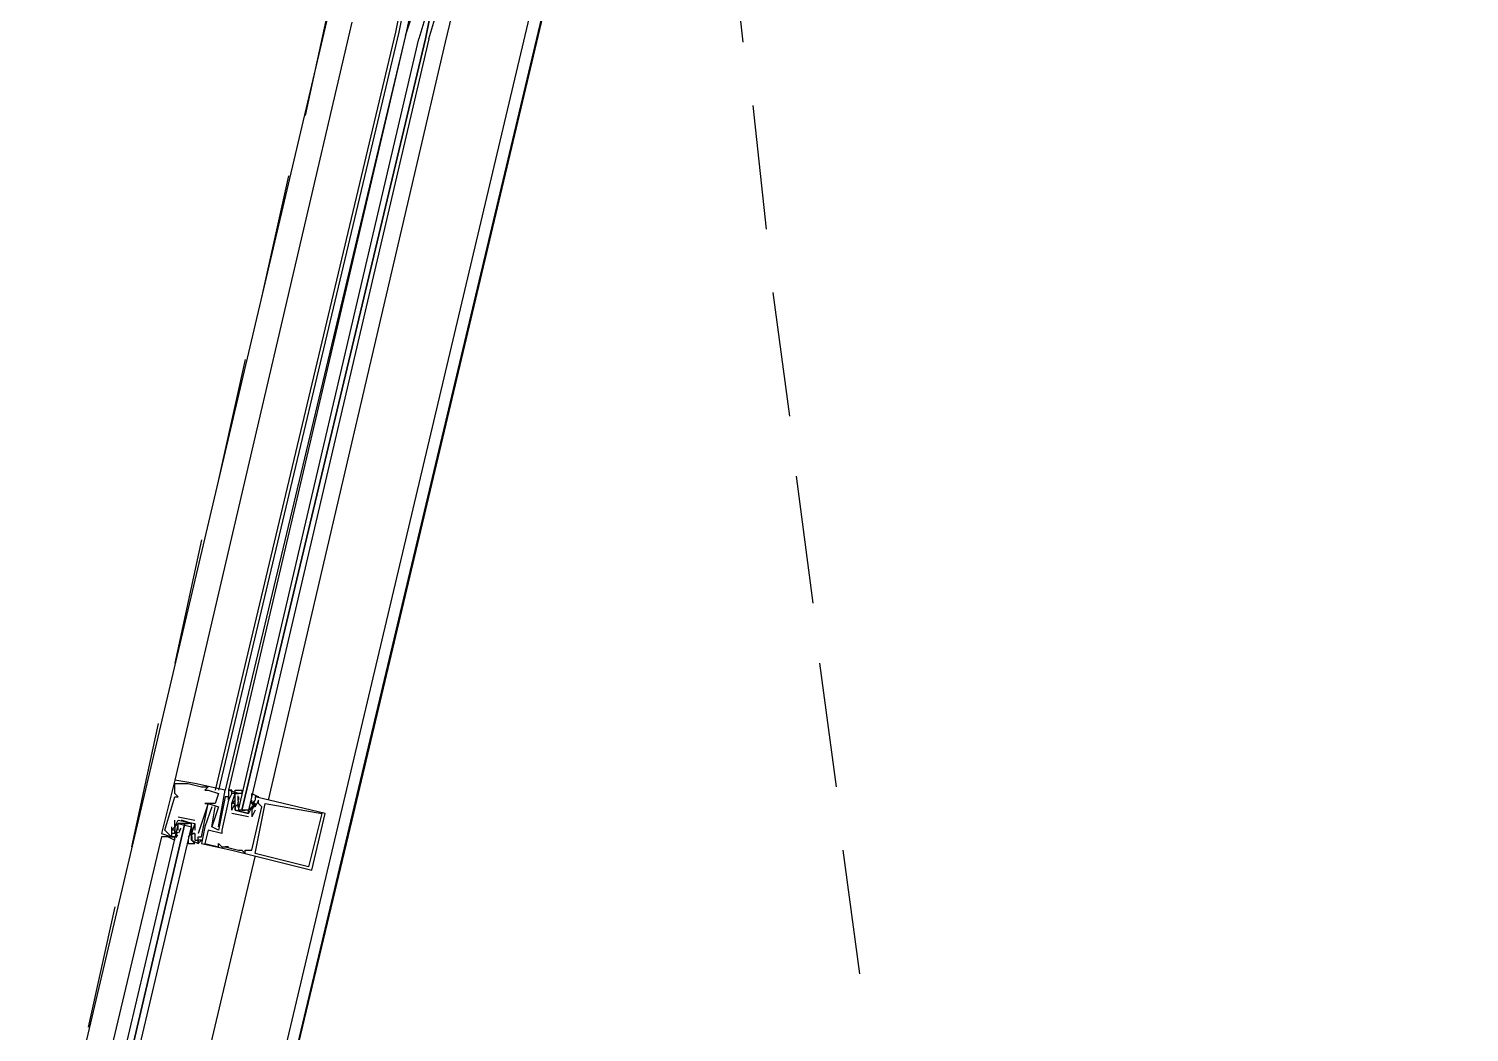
# Model space of a CAD drawing. Header units: feet. Extents: x -84 to 198, y -22 to 181.
# Drawn here: x 129.7 to 135.45, y 113.53 to 117.54 of the extents above; entities that cross this region are included whole.
import ezdxf

# ---------------------------------------------------------------- set-up
doc = ezdxf.new("R2010")
doc.units = ezdxf.units.FT
doc.layers.add('A-LINEA', color=7, linetype='CONTINUOUS')

msp = doc.modelspace()

# ---------------------------------------------------------------- linework, layer by layer
at = {"layer": 'A-LINEA'}
for p, q in [((133.8267, 126.3511), (130.04, 110.4178)), ((129.32, 110.9244), (130.9867, 117.9911)), ((132.4933, 117.9778), (132.5467, 117.4844)), ((131.36, 117.4844), (131.4533, 117.8711)), ((130.08, 110.7511), (131.7467, 117.8044)), ((130.9067, 117.6844), (130.8, 117.1911)), ((131.1733, 117.5911), (131.16, 117.5244)), ((131.1867, 117.5911), (131.1733, 117.5244)), ((130.9867, 117.5644), (130.28, 114.5378)), ((131.16, 117.5244), (130.44, 114.4978)), ((131.1733, 117.5244), (130.4533, 114.4978)), ((131.2, 117.5111), (130.48, 114.4978)), ((131.2, 117.5111), (130.4933, 114.4978)), ((130.6533, 114.4578), (131.36, 117.4844)), ((132.5867, 117.2311), (132.64, 116.7378)), ((130.7333, 116.9511), (130.6267, 116.4711)), ((132.6667, 116.4844), (132.7333, 115.9911)), ((130.56, 116.2178), (130.4533, 115.7378)), ((132.76, 115.7511), (132.8267, 115.2444)), ((130.3867, 115.4978), (130.28, 115.0044)), ((132.8533, 115.0044), (132.92, 114.5111)), ((130.2133, 114.7644), (130.1067, 114.2711)), ((130.28, 114.5378), (130.28, 114.5378)), ((130.28, 114.5244), (130.28, 114.5244)), ((130.28, 114.4844), (130.28, 114.4844)), ((130.2933, 114.5244), (130.2933, 114.5244)), ((130.3067, 114.5244), (130.3067, 114.5244)), ((130.3333, 114.5244), (130.3333, 114.5244)), ((130.36, 114.5244), (130.36, 114.5244)), ((130.3867, 114.5111), (130.3867, 114.5111)), ((130.4, 114.4978), (130.4, 114.4978)), ((130.4133, 114.5111), (130.4133, 114.5111)), ((130.4133, 114.4978), (130.4133, 114.4978)), ((130.4533, 114.4844), (130.4533, 114.4844)), ((130.48, 114.4978), (130.48, 114.4978)), ((130.4933, 114.4978), (130.4933, 114.4978)), ((130.4933, 114.4978), (130.4933, 114.4978)), ((130.4933, 114.4978), (130.4933, 114.4978)), ((130.4933, 114.4978), (130.4933, 114.4978)), ((130.4933, 114.4844), (130.4933, 114.4844)), ((130.5067, 114.4844), (130.5067, 114.4844)), ((130.52, 114.4844), (130.52, 114.4844)), ((130.5333, 114.4844), (130.5333, 114.4844)), ((130.28, 114.4711), (130.28, 114.4711)), ((130.2933, 114.4711), (130.2933, 114.4711)), ((130.4, 114.4444), (130.4, 114.4444)), ((130.4133, 114.4444), (130.4133, 114.4444)), ((130.4133, 114.4444), (130.4133, 114.4444)), ((130.4267, 114.4311), (130.4267, 114.4311)), ((130.44, 114.4444), (130.44, 114.4444)), ((130.44, 114.4311), (130.44, 114.4311)), ((130.4533, 114.4311), (130.4533, 114.4311)), ((130.48, 114.4711), (130.48, 114.4711)), ((130.4933, 114.4711), (130.4933, 114.4711)), ((130.4933, 114.4711), (130.4933, 114.4711)), ((130.4933, 114.4578), (130.4933, 114.4578)), ((130.4933, 114.4578), (130.4933, 114.4578)), ((130.5067, 114.4444), (130.5067, 114.4444)), ((130.5067, 114.4444), (130.5067, 114.4444)), ((130.52, 114.4578), (130.52, 114.4578)), ((130.52, 114.4444), (130.52, 114.4444)), ((130.5325, 114.4289), (130.5319, 114.4492)), ((130.5332, 114.448), (130.5322, 114.4599)), ((130.5332, 114.4347), (130.5322, 114.4465)), ((130.5326, 114.456), (130.5323, 114.4743)), ((130.5333, 114.4711), (130.5333, 114.4711)), ((130.5333, 114.4711), (130.5333, 114.4578)), ((130.5333, 114.4578), (130.5333, 114.4578)), ((130.5333, 114.4311), (130.5333, 114.4311)), ((130.5733, 114.4311), (130.5733, 114.4311)), ((130.5867, 114.4578), (130.5867, 114.4578)), ((130.5867, 114.4444), (130.5867, 114.4578)), ((130.5867, 114.4444), (130.5867, 114.4444)), ((130.5867, 114.4444), (130.5867, 114.4444)), ((130.5867, 114.4311), (130.5867, 114.3911)), ((130.5867, 114.4311), (130.5867, 114.4311)), ((130.5867, 114.4311), (130.5867, 114.4311)), ((130.598, 114.4416), (130.5884, 114.4236)), ((130.597, 114.4537), (130.5885, 114.4374)), ((130.5952, 114.4467), (130.5889, 114.4365)), ((130.5952, 114.4333), (130.5889, 114.4232)), ((130.6, 114.4711), (130.6, 114.4711)), ((130.6, 114.4444), (130.6, 114.4444)), ((130.6, 114.4311), (130.6, 114.4311)), ((130.6, 114.4311), (130.6, 114.4311)), ((130.6133, 114.4578), (130.6133, 114.4578)), ((130.6133, 114.4444), (130.6133, 114.4444)), ((130.6267, 114.4311), (130.6267, 114.4311)), ((130.64, 114.4444), (130.64, 114.4444)), ((130.28, 114.3778), (130.28, 114.3778)), ((130.2933, 114.3911), (130.36, 114.3778)), ((130.2933, 114.3911), (130.2933, 114.3911)), ((130.2933, 114.3778), (130.2933, 114.3778)), ((130.2933, 114.3778), (130.2933, 114.3778)), ((130.3467, 114.3644), (130.3067, 114.3778)), ((130.32, 114.3644), (130.3333, 114.3644)), ((130.36, 114.3778), (130.36, 114.3778)), ((130.36, 114.3644), (130.36, 114.3644)), ((130.36, 114.3644), (130.36, 114.3644)), ((130.5067, 114.4178), (130.5067, 114.4178)), ((130.5067, 114.4178), (130.5067, 114.4178)), ((130.5733, 114.3911), (130.5067, 114.4044)), ((130.5733, 114.3911), (130.5067, 114.4044)), ((130.5067, 114.4044), (130.5067, 114.4044)), ((130.5067, 114.4044), (130.5067, 114.4044)), ((130.52, 114.4178), (130.52, 114.4178)), ((130.52, 114.4178), (130.52, 114.4178)), ((130.5467, 114.4178), (130.56, 114.4178)), ((130.5733, 114.3911), (130.5733, 114.3911)), ((130.5733, 114.3911), (130.5733, 114.3911)), ((130.5733, 114.3911), (130.5733, 114.3911)), ((130.6, 114.4178), (130.5867, 114.3911)), ((130.5867, 114.3911), (130.5867, 114.3911)), ((130.5867, 114.3911), (130.5867, 114.3911)), ((130.6, 114.4178), (130.6, 114.4178)), ((130.8667, 114.4044), (130.8667, 114.4044)), ((130.88, 114.4044), (130.88, 114.4044)), ((130.2267, 114.3244), (130.2267, 114.3244)), ((130.24, 114.3378), (130.24, 114.3378)), ((130.2533, 114.3244), (130.2533, 114.3244)), ((130.2667, 114.3511), (130.2667, 114.3511)), ((130.2667, 114.3378), (130.2667, 114.3378)), ((130.2667, 114.3111), (130.2667, 114.3111)), ((130.2667, 114.3111), (130.2667, 114.3111)), ((130.28, 114.3511), (130.28, 114.3511)), ((130.28, 114.3511), (130.28, 114.3511)), ((130.28, 114.3378), (130.28, 114.3378)), ((130.28, 114.3244), (130.28, 114.3378)), ((130.28, 114.3244), (130.28, 114.3244)), ((130.28, 114.3111), (130.28, 114.3111)), ((130.283, 114.3152), (130.2915, 114.3314)), ((130.2848, 114.3089), (130.2911, 114.319)), ((130.2933, 114.3511), (130.2933, 114.3511)), ((130.2933, 114.3378), (130.2933, 114.3378)), ((130.2953, 114.3273), (130.3049, 114.3452)), ((130.2982, 114.3356), (130.3044, 114.3457)), ((130.3467, 114.3244), (130.3333, 114.3111)), ((130.3333, 114.3244), (130.3333, 114.3244)), ((130.3333, 114.3111), (130.3333, 114.3111)), ((130.3467, 114.3378), (130.3467, 114.3378)), ((130.3467, 114.3244), (130.3467, 114.3244)), ((130.3467, 114.3244), (130.3467, 114.3244)), ((130.3467, 114.3111), (130.3467, 114.3111)), ((130.3468, 114.3342), (130.3478, 114.3224)), ((130.3468, 114.3076), (130.3478, 114.2957)), ((130.3474, 114.3129), (130.3477, 114.2946)), ((130.3475, 114.3401), (130.3481, 114.3196)), ((130.36, 114.3378), (130.36, 114.3378)), ((130.36, 114.3244), (130.36, 114.3244)), ((130.36, 114.3244), (130.36, 114.3244)), ((130.3733, 114.3244), (130.3733, 114.3244)), ((130.3733, 114.3111), (130.3733, 114.3111)), ((130.3733, 114.3111), (130.3733, 114.3111)), ((130.3867, 114.3111), (130.3867, 114.3111)), ((130.4, 114.3511), (130.4, 114.3511)), ((130.4133, 114.3378), (130.4133, 114.3378)), ((130.4267, 114.3511), (130.4267, 114.3511)), ((130.4267, 114.3511), (130.4267, 114.3511)), ((130.44, 114.3511), (130.44, 114.3511)), ((130.4533, 114.3511), (130.4533, 114.3511)), ((130.4533, 114.3378), (130.4533, 114.3378)), ((130.4667, 114.3378), (130.4667, 114.3378)), ((130.4667, 114.3244), (130.4667, 114.3244)), ((130.3467, 114.2978), (130.3467, 114.2978)), ((130.36, 114.2978), (130.36, 114.2978)), ((130.3733, 114.2978), (130.3733, 114.2978)), ((130.3733, 114.2978), (130.3733, 114.2978)), ((130.3733, 114.2844), (130.3733, 114.2844)), ((130.3733, 114.2844), (130.3733, 114.2844)), ((130.3867, 114.2978), (130.3867, 114.2978)), ((130.3867, 114.2844), (130.3867, 114.2844)), ((130.4, 114.2844), (130.4, 114.2844)), ((130.4533, 114.2844), (130.4533, 114.2844)), ((130.4533, 114.2711), (130.4533, 114.2711)), ((130.4667, 114.2711), (130.4667, 114.2711)), ((130.48, 114.2711), (130.48, 114.2711)), ((130.48, 114.2711), (130.48, 114.2711)), ((130.4933, 114.2711), (130.4933, 114.2711)), ((130.5067, 114.2578), (130.5067, 114.2578)), ((130.5333, 114.2578), (130.5333, 114.2578)), ((130.5467, 114.2578), (130.5467, 114.2578)), ((130.56, 114.2578), (130.56, 114.2578)), ((130.5733, 114.2578), (130.5733, 114.2578)), ((130.5867, 114.2578), (130.5867, 114.2578)), ((132.9467, 114.2578), (133.0133, 113.7644)), ((130.56, 114.2444), (130.56, 114.2444)), ((130.6, 114.2444), (130.6, 114.2444)), ((130.8133, 114.1911), (130.8133, 114.1911)), ((130.8267, 114.1778), (130.8267, 114.1778)), ((130.04, 114.0311), (129.9333, 113.5511))]:
    msp.add_line(p, q, dxfattribs=at)
for points in [[(124.3067, 145.1111), (120.72, 129.9644), (124.28, 129.1244), (124.16, 128.6311), (133.8267, 126.3511), (130.9867, 114.3778), (130.3867, 111.8711), (130.04, 110.4178), (135.96, 109.0178)], [(131.24, 117.6978), (131.2, 117.5111), (131.2267, 117.5911), (131.24, 117.5778), (131.24, 117.5911)], [(131.2933, 117.4978), (131.3333, 117.6311), (131.32, 117.6311), (131.3067, 117.6311), (131.28, 117.4978), (131.3067, 117.6311), (131.2933, 117.6444), (131.2933, 117.6311), (131.2533, 117.4978)], [(131.2933, 117.4978), (130.5733, 114.4178), (130.56, 114.4178), (130.5467, 114.4178), (131.28, 117.4978), (130.5467, 114.4178), (130.5333, 114.4178), (131.2533, 117.4978)], [(130.28, 114.5378), (130.2267, 114.3244), (130.2667, 114.3111), (130.28, 114.3111)], [(130.4533, 114.3511), (130.48, 114.4978), (130.36, 114.5244), (130.28, 114.5378)], [(130.2667, 114.3511), (130.2667, 114.3111), (130.2533, 114.3244), (130.24, 114.3378), (130.28, 114.4711), (130.2933, 114.4711), (130.28, 114.4844)], [(130.28, 114.4844), (130.28, 114.5244), (130.2933, 114.5244), (130.3067, 114.5244), (130.3333, 114.5244), (130.3867, 114.5111), (130.4133, 114.5111), (130.4, 114.4978), (130.4133, 114.4978), (130.4533, 114.4844), (130.44, 114.4444), (130.4, 114.4444), (130.4133, 114.4444), (130.3733, 114.3244)], [(130.5067, 114.4178), (130.5067, 114.4444), (130.5067, 114.4444), (130.52, 114.4844), (130.5067, 114.4844), (130.4933, 114.4578), (130.4933, 114.4578), (130.4667, 114.3378), (130.4667, 114.3244), (130.4133, 114.3378), (130.4, 114.2844), (130.4533, 114.2711), (130.4533, 114.2844), (130.4667, 114.2711), (130.48, 114.2711), (130.4933, 114.2711), (130.48, 114.2711), (130.5333, 114.2578), (130.5467, 114.2578), (130.56, 114.2444), (130.56, 114.2578), (130.5733, 114.2578), (130.5867, 114.2578), (130.6267, 114.4311), (130.6133, 114.4444), (130.6133, 114.4578), (130.6, 114.4311), (130.6, 114.4311)], [(130.5333, 114.4844), (130.4933, 114.4978), (130.4933, 114.4844), (130.4933, 114.4711), (130.4933, 114.4578), (130.4933, 114.4711), (130.48, 114.4711), (130.4533, 114.3378), (130.4267, 114.3511), (130.44, 114.4311)], [(130.5067, 114.4844), (130.5067, 114.4978), (130.4933, 114.4978)], [(130.5067, 114.4844), (130.5067, 114.4978), (130.4933, 114.4978)], [(130.5067, 114.4844), (130.5067, 114.4978), (130.4933, 114.4978)], [(130.5867, 114.4711), (130.5867, 114.4844), (130.6133, 114.4711), (130.6, 114.4711), (130.6, 114.4578), (130.5867, 114.4444), (130.6, 114.4311), (130.5867, 114.4311), (130.5733, 114.4044), (130.52, 114.4178), (130.52, 114.4444), (130.52, 114.4578), (130.52, 114.4711), (130.52, 114.4844), (130.5333, 114.4844), (130.52, 114.4844), (130.52, 114.4978), (130.5467, 114.4978), (130.5467, 114.4844), (130.5333, 114.4844)], [(130.3467, 114.2978), (130.3733, 114.2844), (130.3867, 114.2978), (130.3733, 114.2978), (130.3733, 114.2844), (130.3733, 114.3111), (130.3867, 114.3111), (130.4133, 114.4444), (130.4533, 114.4311), (130.4267, 114.3511)], [(130.4267, 114.4311), (130.4, 114.3511), (130.3867, 114.2844), (130.5067, 114.2578), (130.8267, 114.1778), (130.88, 114.4044), (130.6, 114.4711)], [(130.5067, 114.4178), (130.52, 114.4444), (130.5067, 114.4444), (130.52, 114.4578)], [(130.5333, 114.4444), (130.52, 114.4311), (130.52, 114.4178), (130.5733, 114.4044), (130.5733, 114.4178), (130.5867, 114.4311)], [(130.5867, 114.4444), (130.6, 114.4444), (130.6, 114.4311), (130.5867, 114.4311)], [(130.8667, 114.4044), (130.8133, 114.1911), (130.6, 114.2444), (130.64, 114.4444), (130.8667, 114.4044)], [(129.9467, 112.6578), (130.3467, 114.3511), (130.3467, 114.3644), (130.3333, 114.3644), (130.32, 114.3644), (129.92, 112.6578), (130.32, 114.3644), (130.3067, 114.3644), (130.2933, 114.3644), (129.8933, 112.6711)], [(130.2933, 114.3644), (130.28, 114.3511), (130.28, 114.3378), (130.28, 114.3244), (130.2667, 114.3244), (130.2667, 114.3111), (130.28, 114.3111), (130.2667, 114.3111), (130.2533, 114.3111), (130.28, 114.2978), (130.28, 114.3111)], [(130.28, 114.3378), (130.2667, 114.3378), (130.28, 114.3511), (130.2933, 114.3778), (130.36, 114.3644), (130.3467, 114.3244), (130.36, 114.3244), (130.3467, 114.3244), (130.3467, 114.3111)], [(130.28, 114.3511), (130.28, 114.3511), (130.28, 114.3778)], [(130.2933, 114.3378), (130.2933, 114.3511), (130.2933, 114.3644), (130.3467, 114.3511), (130.3467, 114.3378), (130.3467, 114.3244)], [(130.36, 114.3644), (130.36, 114.3644), (130.36, 114.3378)], [(130.2533, 114.3111), (130.2533, 114.3111), (130.2267, 114.3111), (129.84, 112.6844)], [(130.2533, 114.3111), (130.2533, 114.3111), (130.2267, 114.3111)], [(130.2533, 114.3111), (130.2533, 114.3111), (130.2267, 114.3111)], [(130.3333, 114.2978), (130.3333, 114.2844), (130.36, 114.2844), (130.3467, 114.2978), (130.3467, 114.3111), (130.3467, 114.3244), (130.3467, 114.3378), (130.3467, 114.3511)], [(130.36, 114.3244), (130.36, 114.3244), (130.36, 114.2978), (130.3733, 114.2978), (130.3733, 114.3111), (130.3733, 114.3111)], [(129.7867, 110.8178), (130.2133, 112.5911), (130.6, 114.2311)]]:
    msp.add_lwpolyline(points, dxfattribs=at)

doc.saveas('drawing.dxf')
